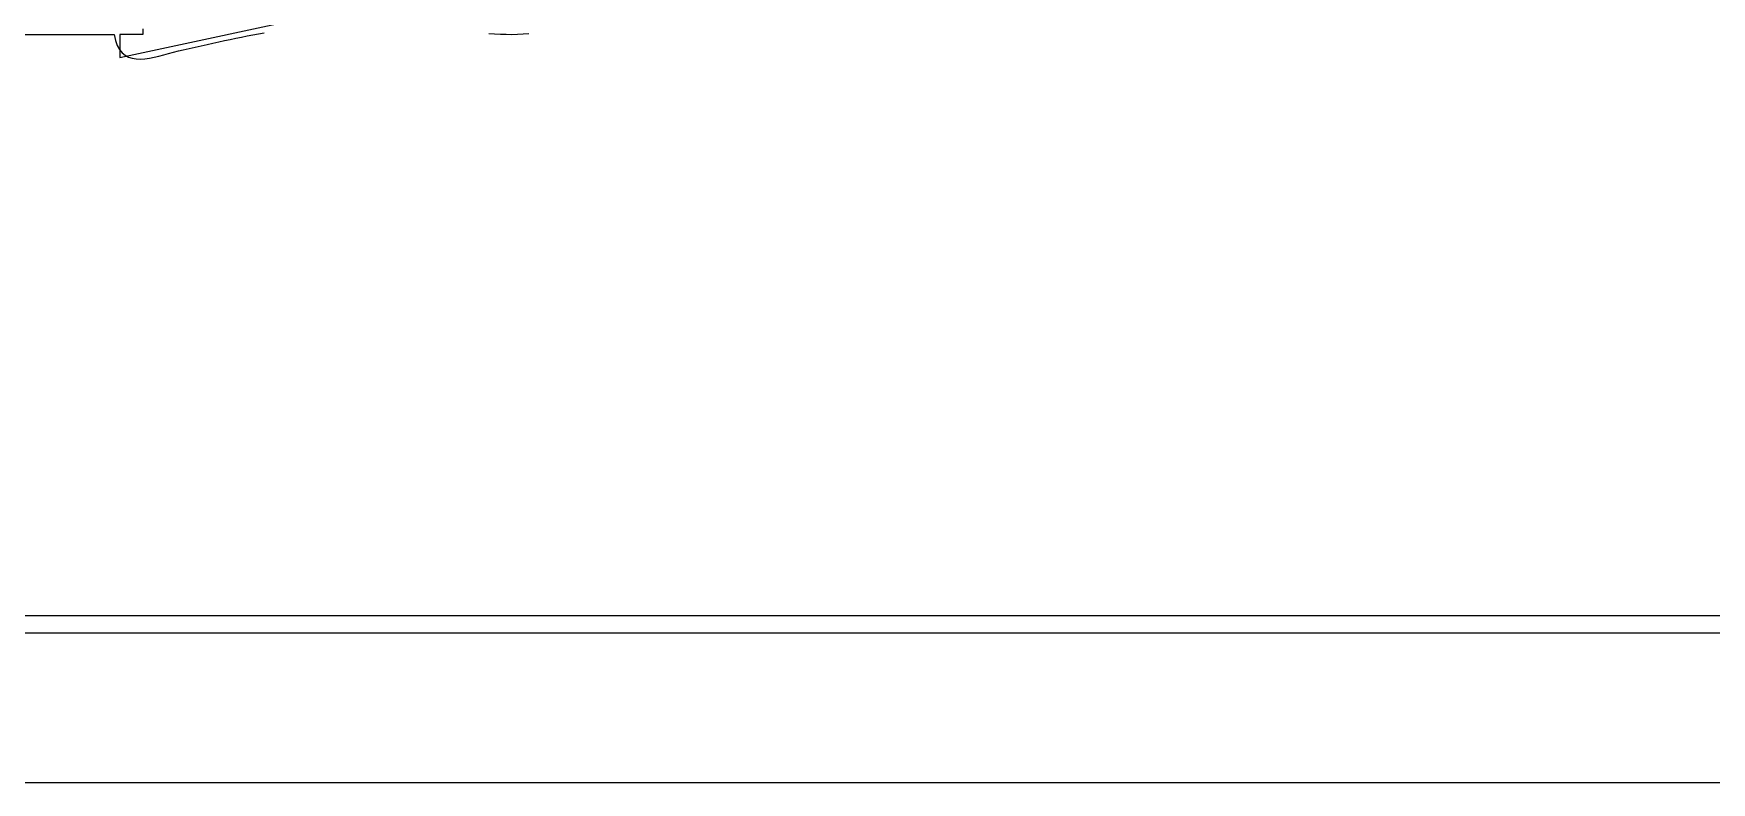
# Model space of a CAD drawing. Header units: metres. Extents: x 0 to 1224, y 0 to 792.
# Drawn here: x 641 to 932.5, y 0 to 130.2 of the extents above; entities that cross this region are included whole.
import ezdxf

# ---------------------------------------------------------------- set-up
doc = ezdxf.new("R2010")
doc.units = ezdxf.units.M

msp = doc.modelspace()

# ---------------------------------------------------------------- linework, layer by layer
for points in [[(0, 792), (0, 0), (1224, 0), (1224, 792), (0, 792)], [(35, 748), (35, 26), (1171, 26), (1171, 748), (35, 748)], [(37, 746), (37, 29), (1169, 29), (1169, 746), (37, 746)], [(660, 131), (660, 130), (656, 130), (656, 126), (693, 133.9568)], [(637, 130), (655, 130), (655.231, 128.967), (655.5451, 128.1011), (655.9362, 127.3905), (656.3985, 126.8234), (656.9259, 126.3881), (657.5125, 126.0726), (658.1523, 125.8653), (658.8394, 125.7543), (659.5678, 125.7279), (660.3316, 125.7742), (661.1248, 125.8814), (661.9414, 126.0378), (662.7756, 126.2317), (663.6212, 126.451), (664.4724, 126.6842), (665.3233, 126.9194), (666.1678, 127.1448), (667, 127.3487), (668.0513, 127.5893), (669.0931, 127.8264), (670.1259, 128.0596), (671.1502, 128.2887), (672.1666, 128.5134), (673.1757, 128.7336), (674.1781, 128.9491), (675.1742, 129.1595), (676.1648, 129.3646), (677.1503, 129.5643), (678.1313, 129.7583), (679.1084, 129.9464), (680.0821, 130.1282), (681.0531, 130.3037)], [(720.0839, 130.2062), (721.0955, 130.1284), (722.1027, 130.0717), (723.1044, 130.0388), (724.0999, 130.0325), (725.0881, 130.0556), (726.0681, 130.111), (727.039, 130.2013)]]:
    msp.add_lwpolyline(points)

doc.saveas('drawing.dxf')
